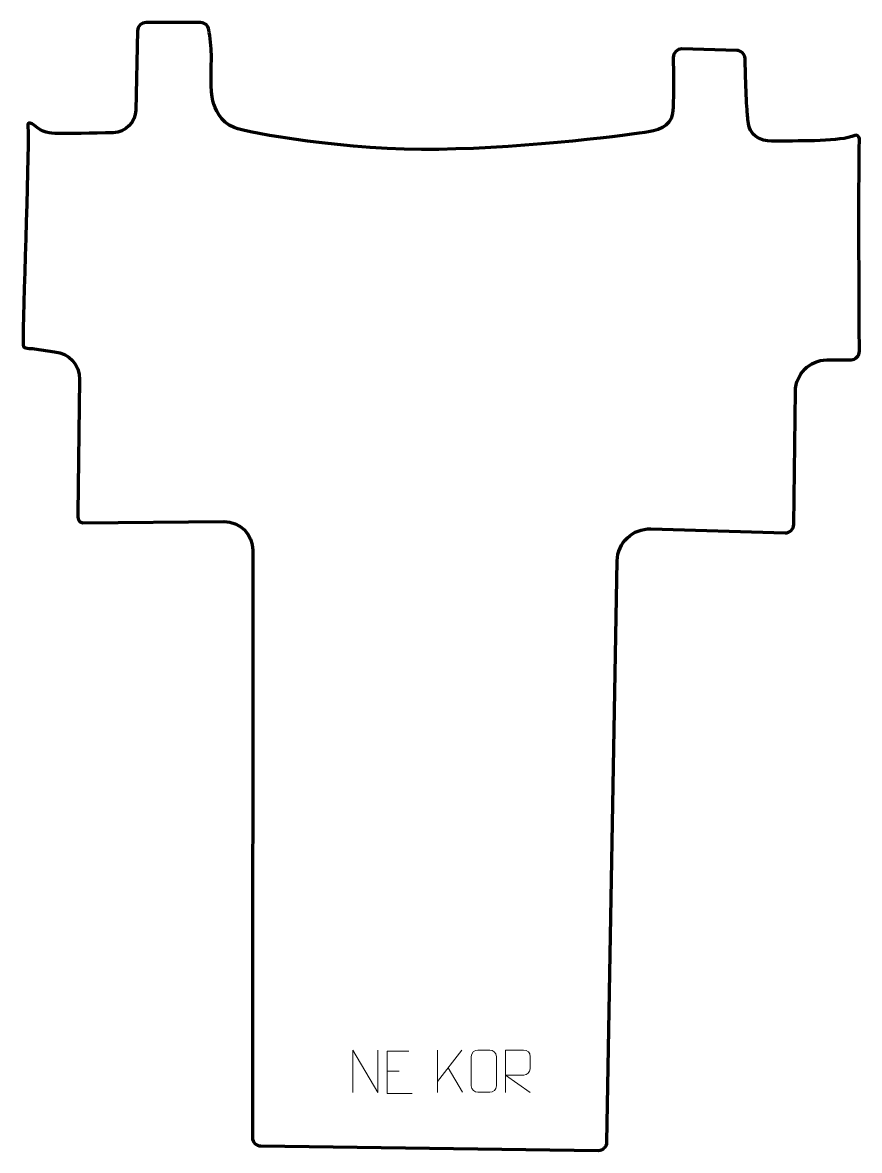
# Model space of a CAD drawing. Header units: millimetres. Extents: x -247 to 247, y -333 to 333.
import ezdxf

# ---------------------------------------------------------------- set-up
doc = ezdxf.new("R2010")
doc.units = ezdxf.units.MM
doc.header["$MEASUREMENT"] = 0
doc.layers.add('layer 1', color=7, linetype='Continuous')
doc.layers.add('layer 2', color=7, linetype='Continuous')

msp = doc.modelspace()

# ---------------------------------------------------------------- linework, layer by layer
at = {"layer": 'layer 1', "color": 250, "lineweight": 9}
for points, knots in [([(-52.1589, -298.6931), (-52.1589, -298.6931), (-52.1589, -273.7396), (-52.1589, -273.7396), (-52.1589, -273.7396), (-52.1589, -273.7396), (-37.5041, -298.6931), (-37.5041, -298.6931), (-37.5041, -298.6931), (-37.5041, -298.6931), (-37.5041, -273.7396), (-37.5041, -273.7396)], [0, 0, 0, 0, 0.25, 0.25, 0.25, 0.25, 0.5, 0.5, 0.5, 0.5, 1, 1, 1, 1]), ([(-19.1257, -274.3367), (-19.1257, -274.3367), (-31.9996, -274.3367), (-31.9996, -274.3367), (-31.9996, -274.3367), (-31.9996, -274.3367), (-31.9996, -299.2903), (-31.9996, -299.2903), (-31.9996, -299.2903), (-31.9996, -299.2903), (-17.1338, -299.2903), (-17.1338, -299.2903)], [0, 0, 0, 0, 0.25, 0.25, 0.25, 0.25, 0.5, 0.5, 0.5, 0.5, 1, 1, 1, 1]), ([(21.6488, -273.7399), (23.9745, -273.7399), (26.3006, -273.7399), (28.6267, -273.7399), (28.6267, -273.7399), (30.5733, -273.7043), (32.5647, -275.1959), (32.5914, -277.6335), (32.5914, -277.6335), (32.591, -283.3804), (32.591, -289.1277), (32.5914, -294.8754), (32.5914, -294.8754), (32.4516, -297.1988), (30.7744, -298.6784), (28.6267, -298.6892), (28.6267, -298.6892), (26.2948, -298.6888), (23.9629, -298.6888), (21.6314, -298.6892), (21.6314, -298.6892), (19.7064, -298.7946), (17.7343, -296.9101), (17.7455, -294.8928), (17.7455, -294.8928), (17.7458, -289.1227), (17.7458, -283.353), (17.7455, -277.5837), (17.7455, -277.5837), (17.7497, -275.4456), (19.4964, -273.7264), (21.6488, -273.7399)], [0, 0, 0, 0, 0.11111111, 0.11111111, 0.11111111, 0.11111111, 0.22222222, 0.22222222, 0.22222222, 0.22222222, 0.33333333, 0.33333333, 0.33333333, 0.33333333, 0.44444444, 0.44444444, 0.44444444, 0.44444444, 0.55555556, 0.55555556, 0.55555556, 0.55555556, 0.66666667, 0.66666667, 0.66666667, 0.66666667, 0.77777778, 0.77777778, 0.77777778, 0.77777778, 1, 1, 1, 1]), ([(37.8364, -298.6931), (37.8364, -298.6931), (37.8364, -273.7396), (37.8364, -273.7396), (37.8364, -273.7396), (41.4312, -273.7396), (45.0267, -273.7396), (48.6219, -273.7396), (48.6219, -273.7396), (50.9472, -273.7773), (52.5045, -275.2673), (52.5004, -277.6337), (52.5004, -277.6337), (52.5, -279.6692), (52.5, -282.7286), (52.5004, -284.7646), (52.5004, -284.7646), (52.4939, -286.6401), (50.6816, -288.5819), (48.6721, -288.601), (48.6721, -288.601), (48.6721, -288.601), (37.8364, -288.601), (37.8364, -288.601), (37.8364, -288.601), (37.8364, -288.601), (52.4911, -298.6931), (52.4911, -298.6931)], [0, 0, 0, 0, 0.125, 0.125, 0.125, 0.125, 0.25, 0.25, 0.25, 0.25, 0.375, 0.375, 0.375, 0.375, 0.5, 0.5, 0.5, 0.5, 0.625, 0.625, 0.625, 0.625, 0.75, 0.75, 0.75, 0.75, 1, 1, 1, 1])]:
    msp.add_open_spline(points, degree=3, knots=knots, dxfattribs=at)
for points in [[(-2.1823, -273.7396), (-2.1823, -273.7396), (-2.1823, -298.6932), (-2.1823, -298.6932)], [(12.1939, -273.7396), (12.1939, -273.7396), (-2.1823, -292.3793), (-2.1823, -292.3793)], [(-31.9996, -286.2164), (-31.9996, -286.2164), (-24.8315, -286.2164), (-24.8315, -286.2164)], [(12.5192, -298.5974), (12.5192, -298.5974), (4.0487, -284.2838), (4.0487, -284.2838)]]:
    msp.add_open_spline(points, degree=3, dxfattribs=at)
at = {"layer": 'layer 2', "color": 230, "lineweight": 200}
msp.add_open_spline([(-111.5367, -325.3701), (-111.5367, -325.3701), (-111.2859, 21.3492), (-111.2859, 21.3492), (-111.2859, 21.3492), (-111.2788, 30.7592), (-118.9436, 38.3711), (-128.3533, 38.2988), (-128.3533, 38.2988), (-128.3533, 38.2988), (-211.6999, 37.6585), (-211.6999, 37.6585), (-211.6999, 37.6585), (-214.5514, 37.6366), (-214.7003, 40.1948), (-214.5913, 43.0441), (-214.5913, 43.0441), (-214.5913, 43.0441), (-213.6987, 122.2377), (-213.6987, 122.2377), (-213.6987, 122.2377), (-213.3777, 130.7657), (-219.9076, 137.9973), (-228.424, 138.5455), (-228.424, 138.5455), (-228.424, 138.5455), (-240.2607, 140.3175), (-240.2607, 140.3175), (-240.2607, 140.3175), (-242.6741, 140.6788), (-246.8447, 140.0606), (-246.8902, 142.5004), (-246.8902, 142.5004), (-247.2532, 161.9208), (-243.4606, 247.3189), (-244.0801, 272.7069), (-244.0801, 272.7069), (-244.1224, 274.4394), (-241.7798, 273.5045), (-240.4593, 272.382), (-240.4593, 272.382), (-234.9937, 267.7338), (-231.7221, 267.6936), (-225.9217, 267.4706), (-225.9217, 267.4706), (-221.5692, 267.3031), (-205.4857, 267.6505), (-193.7382, 267.9427), (-193.7382, 267.9427), (-186.4459, 268.124), (-180.5834, 273.9995), (-180.4145, 281.2921), (-180.4145, 281.2921), (-180.4145, 281.2921), (-179.3293, 328.0835), (-179.3293, 328.0835), (-179.3293, 328.0835), (-179.2662, 330.7988), (-177.0468, 332.9677), (-174.3308, 332.9677), (-174.3308, 332.9677), (-174.3308, 332.9677), (-142.1416, 332.9677), (-142.1416, 332.9677), (-142.1416, 332.9677), (-139.6432, 332.9677), (-137.5297, 331.1259), (-137.1882, 328.6508), (-137.1882, 328.6508), (-136.6203, 324.5279), (-135.8625, 318.325), (-135.7782, 314.04), (-135.7782, 314.04), (-135.642, 307.0957), (-136.3229, 291.7085), (-134.9612, 286.8063), (-134.9612, 286.8063), (-133.5998, 281.9045), (-130.604, 274.415), (-122.2975, 271.0108), (-122.2975, 271.0108), (-113.9913, 267.6068), (-55.4387, 257.2595), (-1.5163, 258.0765), (-1.5163, 258.0765), (52.4065, 258.8935), (114.0453, 266.8353), (122.3969, 268.4689), (122.3969, 268.4689), (130.7489, 270.1031), (136.5588, 272.2818), (136.9218, 282.8122), (136.9218, 282.8122), (137.1794, 290.2848), (137.0714, 304.6135), (136.9871, 312.3059), (136.9871, 312.3059), (136.9561, 315.1387), (139.283, 317.4289), (142.1154, 317.3562), (142.1154, 317.3562), (142.1154, 317.3562), (174.4916, 316.5223), (174.4916, 316.5223), (174.4916, 316.5223), (177.1449, 316.4538), (179.2816, 314.3269), (179.361, 311.6744), (179.361, 311.6744), (179.6411, 302.2743), (180.3033, 281.8001), (180.8589, 277.9104), (180.8589, 277.9104), (181.5849, 272.8265), (180.8589, 262.2961), (198.2882, 262.8408), (198.2882, 262.8408), (213.5395, 263.3174), (235.4622, 262.543), (244.1106, 266.2341), (244.1106, 266.2341), (245.4349, 266.7993), (246.8982, 265.7829), (246.8746, 264.3436), (246.8746, 264.3436), (246.3535, 232.9213), (246.7836, 158.8013), (246.9123, 138.917), (246.9123, 138.917), (246.9303, 136.1618), (244.7159, 133.9132), (241.9607, 133.8864), (241.9607, 133.8864), (241.9607, 133.8864), (227.6641, 133.7485), (227.6641, 133.7485), (227.6641, 133.7485), (217.4921, 133.65), (209.2625, 125.4434), (209.1355, 115.2714), (209.1355, 115.2714), (209.1355, 115.2714), (208.1558, 36.6174), (208.1558, 36.6174), (208.1558, 36.6174), (208.1209, 33.8245), (205.8049, 31.6016), (203.013, 31.6817), (203.013, 31.6817), (203.013, 31.6817), (123.8289, 33.9529), (123.8289, 33.9529), (123.8289, 33.9529), (113.0765, 34.4182), (104.055, 25.9297), (103.8655, 15.1693), (103.8655, 15.1693), (103.8655, 15.1693), (97.7931, -328.0565), (97.7931, -328.0565), (97.7931, -328.0565), (97.7445, -330.8085), (95.481, -333.0038), (92.7287, -332.9678), (92.7287, -332.9678), (92.7287, -332.9678), (-106.6017, -330.3735), (-106.6017, -330.3735), (-106.6017, -330.3735), (-109.3393, -330.3379), (-111.5385, -328.1076), (-111.5367, -325.3701)], degree=3, knots=[0, 0, 0, 0, 0.02272727, 0.02272727, 0.02272727, 0.02272727, 0.04545455, 0.04545455, 0.04545455, 0.04545455, 0.06818182, 0.06818182, 0.06818182, 0.06818182, 0.09090909, 0.09090909, 0.09090909, 0.09090909, 0.11363636, 0.11363636, 0.11363636, 0.11363636, 0.13636364, 0.13636364, 0.13636364, 0.13636364, 0.15909091, 0.15909091, 0.15909091, 0.15909091, 0.18181818, 0.18181818, 0.18181818, 0.18181818, 0.20454545, 0.20454545, 0.20454545, 0.20454545, 0.22727273, 0.22727273, 0.22727273, 0.22727273, 0.25, 0.25, 0.25, 0.25, 0.27272727, 0.27272727, 0.27272727, 0.27272727, 0.29545455, 0.29545455, 0.29545455, 0.29545455, 0.31818182, 0.31818182, 0.31818182, 0.31818182, 0.34090909, 0.34090909, 0.34090909, 0.34090909, 0.36363636, 0.36363636, 0.36363636, 0.36363636, 0.38636364, 0.38636364, 0.38636364, 0.38636364, 0.40909091, 0.40909091, 0.40909091, 0.40909091, 0.43181818, 0.43181818, 0.43181818, 0.43181818, 0.45454545, 0.45454545, 0.45454545, 0.45454545, 0.47727273, 0.47727273, 0.47727273, 0.47727273, 0.5, 0.5, 0.5, 0.5, 0.52272727, 0.52272727, 0.52272727, 0.52272727, 0.54545455, 0.54545455, 0.54545455, 0.54545455, 0.56818182, 0.56818182, 0.56818182, 0.56818182, 0.59090909, 0.59090909, 0.59090909, 0.59090909, 0.61363636, 0.61363636, 0.61363636, 0.61363636, 0.63636364, 0.63636364, 0.63636364, 0.63636364, 0.65909091, 0.65909091, 0.65909091, 0.65909091, 0.68181818, 0.68181818, 0.68181818, 0.68181818, 0.70454545, 0.70454545, 0.70454545, 0.70454545, 0.72727273, 0.72727273, 0.72727273, 0.72727273, 0.75, 0.75, 0.75, 0.75, 0.77272727, 0.77272727, 0.77272727, 0.77272727, 0.79545455, 0.79545455, 0.79545455, 0.79545455, 0.81818182, 0.81818182, 0.81818182, 0.81818182, 0.84090909, 0.84090909, 0.84090909, 0.84090909, 0.86363636, 0.86363636, 0.86363636, 0.86363636, 0.88636364, 0.88636364, 0.88636364, 0.88636364, 0.90909091, 0.90909091, 0.90909091, 0.90909091, 0.93181818, 0.93181818, 0.93181818, 0.93181818, 0.95454545, 0.95454545, 0.95454545, 0.95454545, 1, 1, 1, 1], dxfattribs=at)

doc.saveas('drawing.dxf')
